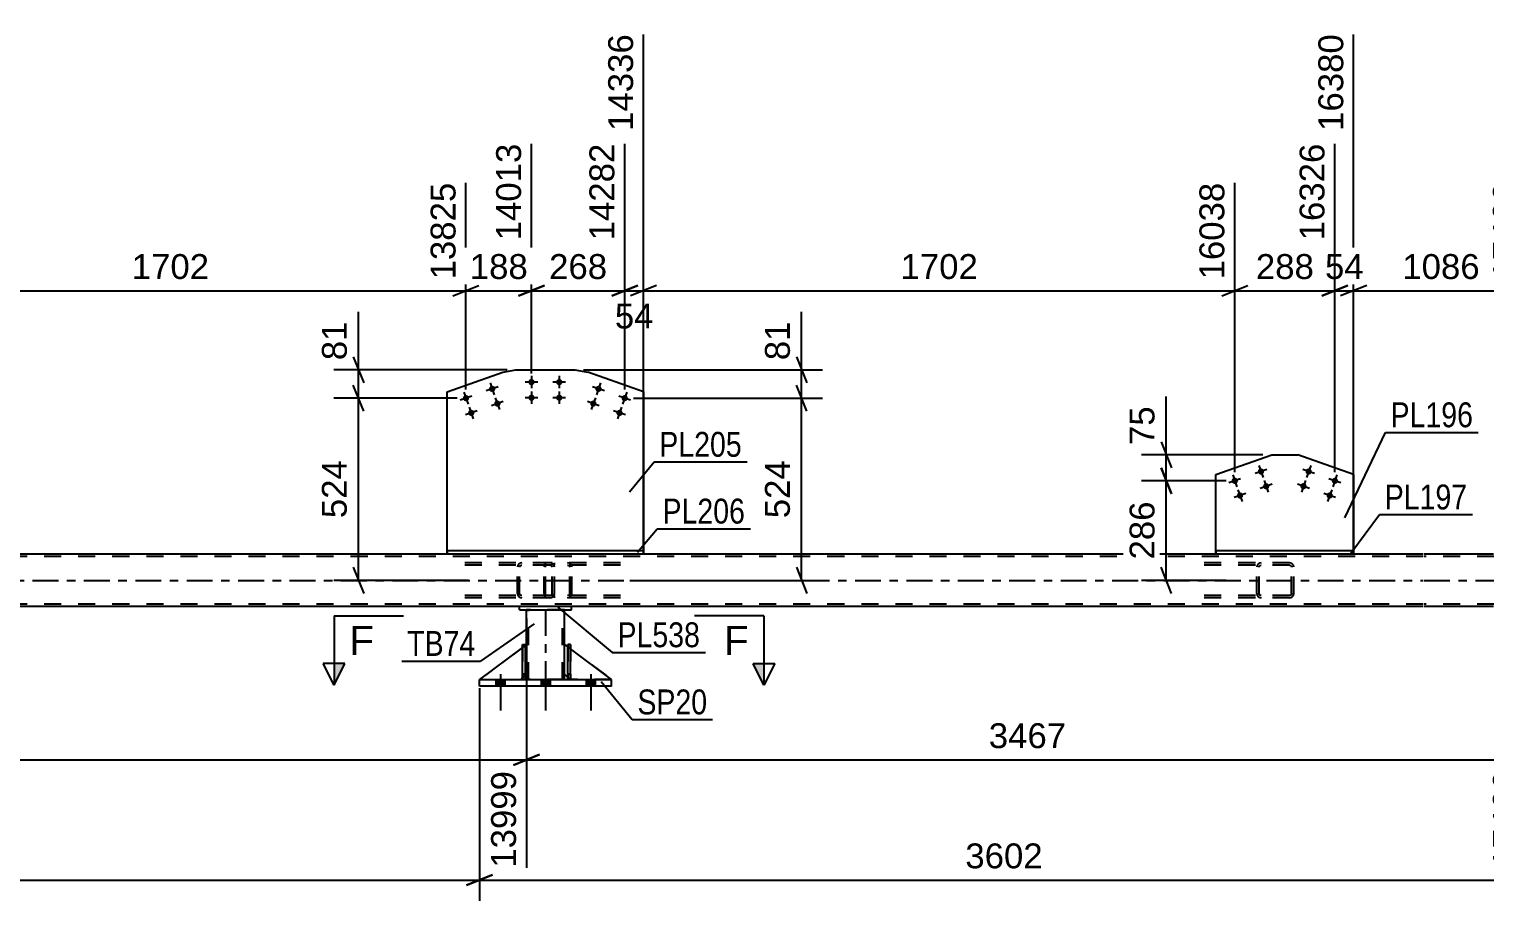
# Model space of a CAD drawing. Header units: millimetres. Extents: x 0 to 1189, y 0 to 841.
# Drawn here: x 622.9 to 790.5, y 338.1 to 438.5 of the extents above; entities that cross this region are included whole.
import ezdxf

# ---------------------------------------------------------------- set-up
doc = ezdxf.new("R2010")
doc.units = ezdxf.units.MM
doc.linetypes.add('DXK_LINE_DOT2', pattern=[3.9198, 1.9599, -1.9599])
doc.linetypes.add('DXK_LINE_DOT3', pattern=[5.9187, 2.979, -0.9799, 0.9799, -0.9799])
doc.styles.add('Arial', font='ARIAL.TTF', dxfattribs={"height": 0.2})
doc.styles.add('Arial Narrow', font='ARIALN.TTF', dxfattribs={"height": 0.2})

# ---------------------------------------------------------------- blocks, each defined once
blk = doc.blocks.new('Bolt-203773696-7670 - 7588')
at = {"linetype": 'Continuous'}
for points in [[(680.42, 397.87), (680.43, 397.94), (680.45, 398.01), (680.49, 398.08), (680.54, 398.13), (680.6, 398.18), (680.67, 398.21), (680.74, 398.23), (680.82, 398.23), (680.89, 398.21), (680.96, 398.18), (681.02, 398.13), (681.07, 398.08), (681.11, 398.01), (681.13, 397.94), (681.14, 397.87), (681.13, 397.79), (681.11, 397.72), (681.07, 397.66), (681.02, 397.6), (680.96, 397.56), (680.89, 397.52), (680.82, 397.51), (680.74, 397.51), (680.67, 397.52), (680.6, 397.56), (680.54, 397.6), (680.49, 397.66), (680.45, 397.72), (680.43, 397.79)], [(683.62, 397.87), (683.63, 397.94), (683.65, 398.01), (683.69, 398.08), (683.74, 398.13), (683.8, 398.18), (683.87, 398.21), (683.94, 398.23), (684.02, 398.23), (684.09, 398.21), (684.16, 398.18), (684.22, 398.13), (684.27, 398.08), (684.31, 398.01), (684.33, 397.94), (684.34, 397.87), (684.33, 397.79), (684.31, 397.72), (684.27, 397.66), (684.22, 397.6), (684.16, 397.56), (684.09, 397.52), (684.02, 397.51), (683.94, 397.51), (683.87, 397.52), (683.8, 397.56), (683.74, 397.6), (683.69, 397.66), (683.65, 397.72), (683.63, 397.79)], [(680.42, 396.07), (680.43, 396.14), (680.45, 396.21), (680.49, 396.28), (680.54, 396.33), (680.6, 396.38), (680.67, 396.41), (680.74, 396.43), (680.82, 396.43), (680.89, 396.41), (680.96, 396.38), (681.02, 396.33), (681.07, 396.28), (681.11, 396.21), (681.13, 396.14), (681.14, 396.07), (681.13, 395.99), (681.11, 395.92), (681.07, 395.86), (681.02, 395.8), (680.96, 395.76), (680.89, 395.72), (680.82, 395.71), (680.74, 395.71), (680.67, 395.72), (680.6, 395.76), (680.54, 395.8), (680.49, 395.86), (680.45, 395.92), (680.43, 395.99)], [(683.62, 396.07), (683.63, 396.14), (683.65, 396.21), (683.69, 396.28), (683.74, 396.33), (683.8, 396.38), (683.87, 396.41), (683.94, 396.43), (684.02, 396.43), (684.09, 396.41), (684.16, 396.38), (684.22, 396.33), (684.27, 396.28), (684.31, 396.21), (684.33, 396.14), (684.34, 396.07), (684.33, 395.99), (684.31, 395.92), (684.27, 395.86), (684.22, 395.8), (684.16, 395.76), (684.09, 395.72), (684.02, 395.71), (683.94, 395.71), (683.87, 395.72), (683.8, 395.76), (683.74, 395.8), (683.69, 395.86), (683.65, 395.92), (683.63, 395.99)]]:
    blk.add_hatch(color=1, dxfattribs=at).paths.add_polyline_path(points)
at = {"color": 1, "linetype": 'Continuous'}
for p, q in [((681.5, 397.87), (680.06, 397.87)), ((680.78, 398.59), (680.78, 397.15)), ((684.7, 397.87), (683.26, 397.87)), ((683.98, 398.59), (683.98, 397.15)), ((681.5, 396.07), (680.06, 396.07)), ((680.78, 396.79), (680.78, 395.35)), ((684.7, 396.07), (683.26, 396.07)), ((683.98, 396.79), (683.98, 395.35))]:
    blk.add_line(p, q, dxfattribs=at)
blk = doc.blocks.new('Bolt-203773696-7646 - 7588')
at = {"linetype": 'Continuous'}
for points in [[(764.43, 387.45), (764.41, 387.53), (764.41, 387.6), (764.42, 387.68), (764.45, 387.74), (764.5, 387.81), (764.55, 387.86), (764.61, 387.9), (764.69, 387.92), (764.76, 387.93), (764.84, 387.93), (764.91, 387.9), (764.97, 387.87), (765.03, 387.82), (765.08, 387.76), (765.11, 387.69), (765.13, 387.62), (765.13, 387.54), (765.11, 387.47), (765.08, 387.4), (765.04, 387.34), (764.99, 387.29), (764.92, 387.25), (764.85, 387.22), (764.78, 387.21), (764.7, 387.22), (764.63, 387.24), (764.56, 387.28), (764.51, 387.33), (764.46, 387.39)], [(761.41, 386.38), (761.4, 386.46), (761.39, 386.53), (761.41, 386.61), (761.44, 386.68), (761.48, 386.74), (761.53, 386.79), (761.6, 386.83), (761.67, 386.85), (761.74, 386.86), (761.82, 386.86), (761.89, 386.83), (761.96, 386.8), (762.01, 386.75), (762.06, 386.69), (762.09, 386.62), (762.11, 386.55), (762.11, 386.47), (762.1, 386.4), (762.07, 386.33), (762.03, 386.27), (761.97, 386.22), (761.91, 386.18), (761.83, 386.15), (761.76, 386.14), (761.69, 386.15), (761.61, 386.17), (761.55, 386.21), (761.49, 386.26), (761.44, 386.32)], [(765.03, 385.76), (765.01, 385.83), (765.01, 385.91), (765.03, 385.98), (765.05, 386.05), (765.1, 386.11), (765.15, 386.16), (765.22, 386.2), (765.29, 386.23), (765.36, 386.24), (765.44, 386.23), (765.51, 386.21), (765.57, 386.17), (765.63, 386.12), (765.68, 386.06), (765.71, 385.99), (765.73, 385.92), (765.73, 385.85), (765.71, 385.77), (765.69, 385.7), (765.64, 385.64), (765.59, 385.59), (765.52, 385.55), (765.45, 385.53), (765.38, 385.52), (765.3, 385.52), (765.23, 385.54), (765.16, 385.58), (765.11, 385.63), (765.06, 385.69)], [(762.01, 384.69), (762, 384.76), (762, 384.84), (762.01, 384.91), (762.04, 384.98), (762.08, 385.04), (762.14, 385.09), (762.2, 385.13), (762.27, 385.16), (762.35, 385.17), (762.42, 385.16), (762.49, 385.14), (762.56, 385.1), (762.62, 385.05), (762.66, 384.99), (762.69, 384.92), (762.71, 384.85), (762.71, 384.78), (762.7, 384.7), (762.67, 384.63), (762.63, 384.57), (762.57, 384.52), (762.51, 384.48), (762.44, 384.46), (762.36, 384.45), (762.29, 384.45), (762.21, 384.47), (762.15, 384.51), (762.09, 384.56), (762.05, 384.62)]]:
    blk.add_hatch(color=1, dxfattribs=at).paths.add_polyline_path(points)
at = {"color": 1, "linetype": 'Continuous'}
for p, q in [((761.51, 387.18), (761.99, 385.82)), ((765.45, 387.81), (764.09, 387.33)), ((764.53, 388.25), (765.01, 386.89)), ((762.43, 386.74), (761.07, 386.26)), ((762.11, 385.48), (762.59, 384.13)), ((766.05, 386.12), (764.69, 385.63)), ((765.13, 386.55), (765.61, 385.2)), ((763.03, 385.05), (761.68, 384.57))]:
    blk.add_line(p, q, dxfattribs=at)
blk = doc.blocks.new('Bolt-203773696-7743 - 7588')
at = {"linetype": 'Continuous'}
for points in [[(676.68, 362.84), (677.72, 362.84), (677.72, 363.64), (676.68, 363.64)], [(676.68, 362.84), (677.72, 362.84), (677.72, 363.64), (676.68, 363.64)], [(676.68, 362.84), (677.72, 362.84), (677.72, 363.64), (676.68, 363.64)], [(681.88, 362.84), (682.92, 362.84), (682.92, 363.64), (681.88, 363.64)], [(681.88, 362.84), (682.92, 362.84), (682.92, 363.64), (681.88, 363.64)], [(687.08, 362.84), (688.12, 362.84), (688.12, 363.64), (687.08, 363.64)], [(687.08, 362.84), (688.12, 362.84), (688.12, 363.64), (687.08, 363.64)], [(687.08, 362.84), (688.12, 362.84), (688.12, 363.64), (687.08, 363.64)]]:
    blk.add_hatch(color=1, dxfattribs=at).paths.add_polyline_path(points)
at = {"color": 1, "linetype": 'Continuous'}
for p, q in [((677.2, 364.24), (677.2, 360.04)), ((677.2, 364.24), (677.2, 360.04)), ((677.2, 364.24), (677.2, 360.04)), ((682.4, 364.24), (682.4, 360.04)), ((682.4, 364.24), (682.4, 360.04)), ((687.6, 364.24), (687.6, 360.04)), ((687.6, 364.24), (687.6, 360.04)), ((687.6, 364.24), (687.6, 360.04)), ((676.68, 363.64), (676.68, 362.84)), ((676.68, 363.64), (676.68, 362.84)), ((676.68, 363.64), (676.68, 362.84)), ((677.72, 363.64), (677.72, 362.84)), ((677.72, 363.64), (677.72, 362.84)), ((677.72, 363.64), (677.72, 362.84)), ((681.88, 363.64), (681.88, 362.84)), ((681.88, 363.64), (681.88, 362.84)), ((682.92, 363.64), (682.92, 362.84)), ((682.92, 363.64), (682.92, 362.84)), ((687.08, 363.64), (687.08, 362.84)), ((687.08, 363.64), (687.08, 362.84)), ((687.08, 363.64), (687.08, 362.84)), ((688.12, 363.64), (688.12, 362.84)), ((688.12, 363.64), (688.12, 362.84)), ((688.12, 363.64), (688.12, 362.84))]:
    blk.add_line(p, q, dxfattribs=at)
blk = doc.blocks.new('Bolt-203773696-7669 - 7588')
at = {"linetype": 'Continuous'}
for points in [[(688.84, 396.97, -1), (688.16, 397.21, -1)], [(688.24, 395.27, -1), (687.56, 395.51, -1)], [(691.86, 395.9, -1), (691.18, 396.14, -1)], [(691.26, 394.2, -1), (690.58, 394.44, -1)]]:
    blk.add_hatch(color=1, dxfattribs=at).paths.add_polyline_path(points)
at = {"color": 1, "linetype": 'Continuous'}
for p, q in [((689.18, 396.85), (687.82, 397.33)), ((688.74, 397.77), (688.26, 396.41)), ((688.58, 395.15), (687.22, 395.63)), ((688.14, 396.07), (687.66, 394.71)), ((692.2, 395.78), (690.84, 396.26)), ((691.76, 396.7), (691.28, 395.34)), ((691.6, 394.08), (690.24, 394.56)), ((691.16, 395), (690.68, 393.64))]:
    blk.add_line(p, q, dxfattribs=at)
blk = doc.blocks.new('Part-203773696-7617 - 7588')
at = {"color": 2, "linetype": 'Continuous'}
for p, q in [((693.68, 378.44), (671.08, 378.44)), ((671.08, 378.04), (671.08, 378.44)), ((693.68, 378.04), (671.08, 378.04)), ((693.68, 378.44), (693.68, 378.04)), ((693.68, 378.44), (693.68, 378.44)), ((693.68, 378.04), (693.68, 378.04))]:
    blk.add_line(p, q, dxfattribs=at)
at = {"color": 7, "linetype": 'DXK_LINE_DOT2'}
for p, q in [((671.08, 378.44), (671.08, 378.04)), ((693.68, 378.04), (693.68, 378.44))]:
    blk.add_line(p, q, dxfattribs=at)
blk = doc.blocks.new('Part-203773696-7622 - 7588')
at = {"color": 2, "linetype": 'Continuous'}
for p, q in [((671.08, 396.74), (677.49, 399.01)), ((677.49, 399.01), (678.98, 399.27)), ((677.49, 399.01), (677.49, 399.01)), ((678.98, 399.27), (678.98, 399.27)), ((678.98, 399.27), (685.78, 399.27)), ((685.78, 399.27), (685.78, 399.27)), ((685.78, 399.27), (687.27, 399.01)), ((687.27, 399.01), (687.27, 399.01)), ((693.68, 396.74), (687.27, 399.01)), ((671.08, 396.74), (671.08, 396.74)), ((671.08, 378.44), (671.08, 396.74)), ((693.68, 396.74), (693.68, 396.74)), ((693.68, 396.74), (693.68, 378.44))]:
    blk.add_line(p, q, dxfattribs=at)
at = {"color": 7, "linetype": 'DXK_LINE_DOT2'}
for p, q in [((671.08, 378.44), (671.08, 396.74)), ((693.68, 378.44), (693.68, 396.74)), ((693.68, 378.44), (671.08, 378.44))]:
    blk.add_line(p, q, dxfattribs=at)
blk = doc.blocks.new('Part-203773696-7736 - 7588')
at = {"color": 7, "linetype": 'DXK_LINE_DOT2'}
for p, q in [((768.04, 377.04), (757.81, 377.04)), ((768.04, 376.8), (757.81, 376.8)), ((764.33, 376.75), (764.29, 376.56)), ((764.29, 373.52), (764.29, 376.56)), ((764.55, 376.56), (764.57, 376.65)), ((764.55, 373.52), (764.55, 376.56)), ((764.57, 376.65), (764.62, 376.73)), ((764.8, 377.04), (764.61, 377.01)), ((764.62, 376.73), (764.71, 376.78)), ((764.71, 376.78), (764.8, 376.8)), ((768.23, 377.01), (768.04, 377.04)), ((768.04, 376.8), (768.14, 376.78)), ((768.14, 376.78), (768.22, 376.73)), ((768.22, 376.73), (768.27, 376.65)), ((768.27, 376.65), (768.29, 376.56)), ((768.29, 373.52), (768.29, 376.56)), ((768.55, 376.56), (768.51, 376.75)), ((768.55, 373.52), (768.55, 376.56)), ((768.04, 373.28), (757.81, 373.28)), ((768.04, 373.04), (757.81, 373.04)), ((764.29, 373.52), (764.33, 373.34)), ((764.57, 373.43), (764.55, 373.52)), ((764.62, 373.35), (764.57, 373.43)), ((764.61, 373.08), (764.8, 373.04)), ((764.71, 373.3), (764.62, 373.35)), ((764.8, 373.28), (764.71, 373.3)), ((768.14, 373.3), (768.04, 373.28)), ((768.04, 373.04), (768.23, 373.08)), ((768.22, 373.35), (768.14, 373.3)), ((768.27, 373.43), (768.22, 373.35)), ((768.29, 373.52), (768.27, 373.43)), ((768.51, 373.34), (768.55, 373.52))]:
    blk.add_line(p, q, dxfattribs=at)
for centre, start, end in [((764.78, 376.54), 110.7584, 155.6802), ((768.06, 376.54), 24.3198, 69.2416), ((764.78, 373.54), 204.3198, 249.2416), ((768.06, 373.54), 290.7584, 335.6802)]:
    blk.add_arc(centre, 0.496, start, end, dxfattribs=at)
blk = doc.blocks.new('Part-203773696-7717 - 7588')
at = {"color": 7, "linetype": 'DXK_LINE_DOT2'}
for p, q in [((783.44, 377.8), (120.25, 377.8)), ((693.68, 378.04), (671.08, 378.04)), ((775.44, 378.04), (759.59, 378.04)), ((795.54, 377.8), (783.54, 377.8)), ((783.44, 372.28), (120.25, 372.28)), ((795.54, 372.28), (783.54, 372.28)), ((685.4, 372.04), (679.4, 372.04))]:
    blk.add_line(p, q, dxfattribs=at)
at = {"color": 2, "linetype": 'Continuous'}
for p, q in [((671.08, 378.04), (605.17, 378.04)), ((759.59, 378.04), (693.68, 378.04)), ((783.44, 378.04), (775.44, 378.04)), ((791.54, 378.04), (783.54, 378.04)), ((679.4, 372.04), (515.13, 372.04)), ((783.44, 372.04), (685.4, 372.04)), ((791.54, 372.04), (783.54, 372.04))]:
    blk.add_line(p, q, dxfattribs=at)
at = {"color": 7, "linetype": 'DXK_LINE_DOT3'}
for p, q in [((120.25, 375.04), (783.44, 375.04)), ((783.54, 375.04), (795.54, 375.04))]:
    blk.add_line(p, q, dxfattribs=at)
blk = doc.blocks.new('Bolt-203773696-7645 - 7588')
at = {"linetype": 'Continuous'}
for points in [[(770.6, 387.45, -1), (769.92, 387.69, -1)], [(770, 385.76, -1), (769.32, 386, -1)], [(773.62, 386.38, -1), (772.94, 386.62, -1)], [(773.02, 384.69, -1), (772.34, 384.93, -1)]]:
    blk.add_hatch(color=1, dxfattribs=at).paths.add_polyline_path(points)
at = {"color": 1, "linetype": 'Continuous'}
for p, q in [((770.94, 387.33), (769.58, 387.81)), ((770.5, 388.25), (770.02, 386.89)), ((773.52, 387.18), (773.04, 385.82)), ((770.34, 385.63), (768.98, 386.12)), ((769.9, 386.55), (769.42, 385.2)), ((772.92, 385.48), (772.44, 384.13)), ((773.96, 386.26), (772.6, 386.74)), ((773.35, 384.57), (772, 385.05))]:
    blk.add_line(p, q, dxfattribs=at)
blk = doc.blocks.new('Part-203773696-7651 - 7588')
at = {"color": 2, "linetype": 'Continuous'}
for p, q in [((775.44, 378.44), (759.59, 378.44)), ((759.59, 378.04), (759.59, 378.44)), ((775.44, 378.04), (759.59, 378.04)), ((775.44, 378.44), (775.44, 378.04)), ((775.44, 378.44), (775.44, 378.44)), ((775.44, 378.04), (775.44, 378.04))]:
    blk.add_line(p, q, dxfattribs=at)
at = {"color": 7, "linetype": 'DXK_LINE_DOT2'}
for p, q in [((759.59, 378.44), (759.59, 378.04)), ((775.44, 378.04), (775.44, 378.44))]:
    blk.add_line(p, q, dxfattribs=at)
blk = doc.blocks.new('Part-203773696-7656 - 7588')
at = {"color": 2, "linetype": 'Continuous'}
for p, q in [((759.59, 387.22), (766, 389.49)), ((766, 389.49), (766, 389.49)), ((766, 389.49), (769.03, 389.49)), ((769.03, 389.49), (769.03, 389.49)), ((775.44, 387.22), (769.03, 389.49)), ((759.59, 387.22), (759.59, 387.22)), ((759.59, 378.44), (759.59, 387.22)), ((775.44, 387.22), (775.44, 387.22)), ((775.44, 387.22), (775.44, 378.44))]:
    blk.add_line(p, q, dxfattribs=at)
at = {"color": 7, "linetype": 'DXK_LINE_DOT2'}
for p, q in [((759.59, 378.44), (759.59, 387.22)), ((775.44, 378.44), (775.44, 387.22)), ((775.44, 378.44), (759.59, 378.44))]:
    blk.add_line(p, q, dxfattribs=at)
blk = doc.blocks.new('Bolt-203773696-7671 - 7588')
at = {"linetype": 'Continuous'}
for points in [[(675.92, 396.97), (675.9, 397.04), (675.9, 397.12), (675.91, 397.19), (675.94, 397.26), (675.99, 397.32), (676.04, 397.38), (676.1, 397.41), (676.18, 397.44), (676.25, 397.45), (676.32, 397.44), (676.4, 397.42), (676.46, 397.38), (676.52, 397.34), (676.57, 397.28), (676.6, 397.21), (676.62, 397.13), (676.62, 397.06), (676.6, 396.99), (676.57, 396.92), (676.53, 396.85), (676.48, 396.8), (676.41, 396.76), (676.34, 396.74), (676.27, 396.73), (676.19, 396.74), (676.12, 396.76), (676.05, 396.79), (676, 396.84), (675.95, 396.9)], [(672.9, 395.9), (672.89, 395.97), (672.88, 396.05), (672.9, 396.12), (672.93, 396.19), (672.97, 396.25), (673.02, 396.31), (673.09, 396.34), (673.16, 396.37), (673.23, 396.38), (673.31, 396.37), (673.38, 396.35), (673.45, 396.32), (673.5, 396.27), (673.55, 396.21), (673.58, 396.14), (673.6, 396.06), (673.6, 395.99), (673.59, 395.92), (673.56, 395.85), (673.51, 395.78), (673.46, 395.73), (673.4, 395.69), (673.32, 395.67), (673.25, 395.66), (673.18, 395.67), (673.1, 395.69), (673.04, 395.72), (672.98, 395.77), (672.93, 395.83)], [(676.52, 395.27), (676.5, 395.35), (676.5, 395.42), (676.51, 395.5), (676.54, 395.57), (676.59, 395.63), (676.64, 395.68), (676.71, 395.72), (676.78, 395.74), (676.85, 395.75), (676.93, 395.75), (677, 395.72), (677.06, 395.69), (677.12, 395.64), (677.17, 395.58), (677.2, 395.51), (677.22, 395.44), (677.22, 395.36), (677.2, 395.29), (677.18, 395.22), (677.13, 395.16), (677.08, 395.11), (677.01, 395.07), (676.94, 395.04), (676.87, 395.03), (676.79, 395.04), (676.72, 395.06), (676.65, 395.1), (676.6, 395.15), (676.55, 395.21)], [(673.5, 394.2), (673.49, 394.28), (673.49, 394.35), (673.5, 394.43), (673.53, 394.5), (673.57, 394.56), (673.63, 394.61), (673.69, 394.65), (673.76, 394.67), (673.84, 394.68), (673.91, 394.68), (673.98, 394.65), (674.05, 394.62), (674.11, 394.57), (674.15, 394.51), (674.18, 394.44), (674.2, 394.37), (674.2, 394.29), (674.19, 394.22), (674.16, 394.15), (674.12, 394.09), (674.06, 394.04), (674, 394), (673.93, 393.97), (673.85, 393.96), (673.78, 393.97), (673.7, 393.99), (673.64, 394.03), (673.58, 394.08), (673.54, 394.14)]]:
    blk.add_hatch(color=1, dxfattribs=at).paths.add_polyline_path(points)
at = {"color": 1, "linetype": 'Continuous'}
for p, q in [((676.94, 397.33), (675.58, 396.85)), ((676.02, 397.77), (676.5, 396.41)), ((673.92, 396.26), (672.56, 395.78)), ((673, 396.7), (673.48, 395.34)), ((677.54, 395.63), (676.18, 395.15)), ((676.62, 396.07), (677.1, 394.71)), ((674.52, 394.56), (673.17, 394.08)), ((673.6, 395), (674.08, 393.64))]:
    blk.add_line(p, q, dxfattribs=at)
blk = doc.blocks.new('Part-203773696-7729 - 7588')
at = {"color": 7, "linetype": 'DXK_LINE_DOT2'}
for p, q in [((685.28, 367.64), (684.96, 367.64)), ((684.96, 364.24), (684.96, 367.64)), ((684.96, 367.64), (684.96, 363.64)), ((685.28, 367.64), (685.28, 364.24)), ((685.28, 363.64), (685.28, 367.64)), ((685.28, 364.24), (684.96, 364.24)), ((684.96, 363.64), (684.96, 364.24)), ((685.28, 364.24), (685.28, 363.64)), ((685.28, 363.64), (684.96, 363.64)), ((685.28, 363.64), (685.28, 363.64))]:
    blk.add_line(p, q, dxfattribs=at)
blk = doc.blocks.new('Part-203773696-7805 - 7588')
at = {"color": 2, "linetype": 'Continuous'}
for p, q in [((685.4, 372.04), (679.4, 372.04)), ((679.4, 371.64), (679.4, 372.04)), ((679.4, 371.64), (685.4, 371.64)), ((685.4, 371.64), (685.4, 372.04))]:
    blk.add_line(p, q, dxfattribs=at)
blk = doc.blocks.new('Part-203773696-7810 - 7588')
at = {"color": 2, "linetype": 'Continuous'}
for p, q in [((680.2, 367.64), (680.2, 371.64)), ((684.6, 367.64), (684.6, 371.64)), ((680.2, 363.64), (680.2, 364.24)), ((684.6, 363.64), (684.6, 364.24))]:
    blk.add_line(p, q, dxfattribs=at)
at = {"color": 7, "linetype": 'DXK_LINE_DOT2'}
for p, q in [((684.6, 371.64), (680.2, 371.64)), ((680.44, 363.64), (680.44, 371.64)), ((684.36, 363.64), (684.36, 371.64)), ((680.2, 364.24), (680.2, 367.64)), ((684.6, 364.24), (684.6, 367.64)), ((684.6, 363.64), (680.2, 363.64))]:
    blk.add_line(p, q, dxfattribs=at)
at = {"color": 7, "linetype": 'DXK_LINE_DOT3'}
blk.add_line((682.4, 371.64), (682.4, 363.64), dxfattribs=at)
blk = doc.blocks.new('Part-203773696-7833 - 7588')
at = {"color": 2, "linetype": 'Continuous'}
for p, q in [((684.96, 363.64), (684.96, 367.64)), ((684.96, 367.64), (685.28, 367.64)), ((685.28, 363.64), (685.28, 367.64)), ((684.96, 363.64), (684.96, 363.64)), ((685.28, 363.64), (684.96, 363.64))]:
    blk.add_line(p, q, dxfattribs=at)
at = {"color": 7, "linetype": 'DXK_LINE_DOT2'}
for p, q in [((684.96, 367.64), (684.96, 364.24)), ((685.28, 364.24), (685.28, 367.64)), ((684.96, 364.24), (684.96, 363.64)), ((684.96, 364.24), (685.28, 364.24)), ((685.28, 363.64), (685.28, 364.24)), ((684.96, 363.64), (684.96, 363.64)), ((684.96, 363.64), (684.96, 363.64)), ((685.28, 363.64), (685.28, 363.64))]:
    blk.add_line(p, q, dxfattribs=at)
blk = doc.blocks.new('Part-203773696-7834 - 7588')
at = {"color": 2, "linetype": 'Continuous'}
for p, q in [((679.76, 367.31), (674.8, 363.64)), ((680.2, 367.64), (680.08, 367.55)), ((680.2, 364.24), (680.2, 367.64)), ((679.76, 363.8), (679.6, 363.64)), ((680.2, 364.24), (680.08, 364.12)), ((680.2, 364.24), (680.2, 364.24))]:
    blk.add_line(p, q, dxfattribs=at)
at = {"color": 7, "linetype": 'DXK_LINE_DOT2'}
for p, q in [((680.08, 367.55), (679.76, 367.31)), ((680.2, 364.24), (680.2, 367.64)), ((680.2, 364.24), (679.6, 363.64)), ((680.08, 364.12), (679.76, 363.8)), ((674.8, 363.64), (674.8, 363.64)), ((674.8, 363.64), (679.6, 363.64))]:
    blk.add_line(p, q, dxfattribs=at)
blk = doc.blocks.new('Part-203773696-7835 - 7588')
at = {"color": 7, "linetype": 'DXK_LINE_DOT2'}
for p, q in [((680.2, 367.64), (674.8, 363.64)), ((680.2, 364.24), (680.2, 367.64)), ((680.2, 367.64), (680.2, 364.24)), ((679.6, 363.64), (680.2, 364.24)), ((680.2, 364.24), (679.6, 363.64)), ((680.2, 364.24), (680.2, 364.24)), ((674.8, 363.64), (679.6, 363.64))]:
    blk.add_line(p, q, dxfattribs=at)
blk = doc.blocks.new('Part-203773696-7836 - 7588')
at = {"color": 2, "linetype": 'Continuous'}
for p, q in [((684.6, 364.24), (684.6, 367.64)), ((684.6, 367.64), (684.96, 367.38)), ((690, 363.64), (685.28, 367.14)), ((684.96, 363.89), (684.6, 364.24))]:
    blk.add_line(p, q, dxfattribs=at)
at = {"color": 7, "linetype": 'DXK_LINE_DOT2'}
for p, q in [((685.28, 367.14), (684.96, 367.38)), ((684.96, 363.89), (685.2, 363.64)), ((685.2, 363.64), (690, 363.64))]:
    blk.add_line(p, q, dxfattribs=at)
blk = doc.blocks.new('Part-203773696-7837 - 7588')
at = {"color": 7, "linetype": 'DXK_LINE_DOT2'}
for p, q in [((684.6, 364.24), (684.6, 367.64)), ((684.6, 367.64), (690, 363.64)), ((685.2, 363.64), (684.6, 364.24)), ((690, 363.64), (685.2, 363.64))]:
    blk.add_line(p, q, dxfattribs=at)
blk = doc.blocks.new('Part-203773696-7842 - 7588')
at = {"color": 2, "linetype": 'Continuous'}
for p, q in [((674.8, 362.84), (674.8, 363.64)), ((674.8, 363.64), (690, 363.64)), ((690, 362.84), (674.8, 362.84)), ((690, 362.84), (690, 363.64))]:
    blk.add_line(p, q, dxfattribs=at)
blk = doc.blocks.new('Part-203773696-7873 - 7588')
at = {"color": 7, "linetype": 'DXK_LINE_DOT2'}
for p, q in [((682.27, 376.75), (682.25, 376.56)), ((682.25, 373.52), (682.25, 376.56)), ((682.33, 376.9), (682.27, 376.75)), ((682.42, 377.01), (682.33, 376.9)), ((682.39, 376.56), (682.4, 376.65)), ((682.39, 373.52), (682.39, 376.56)), ((682.4, 376.65), (682.42, 376.73)), ((682.52, 377.04), (682.42, 377.01)), ((682.42, 376.73), (682.47, 376.78)), ((682.47, 376.78), (682.52, 376.8)), ((691.02, 377.04), (682.52, 377.04)), ((691.02, 376.8), (682.52, 376.8)), ((683.42, 376.8), (683.42, 377.04)), ((685.12, 377.01), (684.93, 377.04)), ((684.93, 376.8), (685.03, 376.78)), ((685.03, 376.78), (685.11, 376.73)), ((685.11, 376.73), (685.16, 376.65)), ((685.16, 376.65), (685.18, 376.56)), ((685.18, 373.52), (685.18, 376.56)), ((685.43, 376.56), (685.39, 376.75)), ((685.43, 373.52), (685.43, 376.56)), ((682.25, 373.52), (682.27, 373.34)), ((682.27, 373.34), (682.33, 373.18)), ((682.33, 373.18), (682.42, 373.08)), ((682.4, 373.43), (682.39, 373.52)), ((682.42, 373.35), (682.4, 373.43)), ((682.47, 373.3), (682.42, 373.35)), ((682.42, 373.08), (682.52, 373.04)), ((682.52, 373.28), (682.47, 373.3)), ((691.02, 373.28), (682.52, 373.28)), ((691.02, 373.04), (682.52, 373.04)), ((683.42, 373.04), (683.42, 373.28)), ((685.03, 373.3), (684.93, 373.28)), ((684.93, 373.04), (685.12, 373.08)), ((685.11, 373.35), (685.03, 373.3)), ((685.16, 373.43), (685.11, 373.35)), ((685.18, 373.52), (685.16, 373.43)), ((685.39, 373.34), (685.43, 373.52))]:
    blk.add_line(p, q, dxfattribs=at)
for centre, start, end in [((684.94, 376.55), 23.8952, 68.8488), ((684.94, 373.54), 291.1512, 336.1048)]:
    blk.add_arc(centre, 0.492, start, end, dxfattribs=at)
blk = doc.blocks.new('Part-203773696-7880 - 7588')
at = {"color": 7, "linetype": 'DXK_LINE_DOT2'}
for p, q in [((679.76, 367.64), (680.08, 367.64)), ((679.76, 364.24), (679.76, 367.64)), ((679.76, 367.64), (679.76, 363.64)), ((680.08, 367.64), (680.08, 364.24)), ((680.08, 363.64), (680.08, 367.55)), ((680.08, 364.24), (679.76, 364.24)), ((679.76, 363.64), (679.76, 364.24)), ((680.08, 364.24), (680.08, 363.64)), ((680.08, 363.64), (679.76, 363.64)), ((680.08, 363.64), (680.08, 363.64))]:
    blk.add_line(p, q, dxfattribs=at)
blk = doc.blocks.new('Part-203773696-7893 - 7588')
at = {"color": 7, "linetype": 'DXK_LINE_DOT2'}
for p, q in [((682.9, 377.04), (672.68, 377.04)), ((682.9, 376.8), (672.68, 376.8)), ((679.2, 376.75), (679.16, 376.56)), ((679.16, 373.52), (679.16, 376.56)), ((679.41, 376.56), (679.43, 376.65)), ((679.41, 373.52), (679.41, 376.56)), ((679.43, 376.65), (679.49, 376.73)), ((679.67, 377.04), (679.47, 377.01)), ((679.49, 376.73), (679.57, 376.78)), ((679.57, 376.78), (679.67, 376.8)), ((683.1, 377.01), (682.9, 377.04)), ((682.9, 376.8), (683, 376.78)), ((683, 376.78), (683.08, 376.73)), ((683.08, 376.73), (683.14, 376.65)), ((683.14, 376.65), (683.16, 376.56)), ((683.16, 373.52), (683.16, 376.56)), ((683.42, 376.56), (683.38, 376.75)), ((683.42, 373.52), (683.42, 376.56)), ((682.9, 373.28), (672.68, 373.28)), ((682.9, 373.04), (672.68, 373.04)), ((679.16, 373.52), (679.2, 373.34)), ((679.43, 373.43), (679.41, 373.52)), ((679.49, 373.35), (679.43, 373.43)), ((679.47, 373.08), (679.67, 373.04)), ((679.57, 373.3), (679.49, 373.35)), ((679.67, 373.28), (679.57, 373.3)), ((683, 373.3), (682.9, 373.28)), ((682.9, 373.04), (683.1, 373.08)), ((683.08, 373.35), (683, 373.3)), ((683.14, 373.43), (683.08, 373.35)), ((683.16, 373.52), (683.14, 373.43)), ((683.38, 373.34), (683.42, 373.52))]:
    blk.add_line(p, q, dxfattribs=at)
for centre, start, end in [((679.65, 376.54), 110.7584, 155.6802), ((682.92, 376.54), 24.3198, 69.2416), ((679.65, 373.54), 204.3198, 249.2416), ((682.92, 373.54), 290.7584, 335.6802)]:
    blk.add_arc(centre, 0.496, start, end, dxfattribs=at)
blk = doc.blocks.new('Part-203773696-7899 - 7588')
at = {"color": 2, "linetype": 'Continuous'}
for p, q in [((679.76, 363.64), (679.76, 367.64)), ((679.76, 367.64), (680.08, 367.64)), ((680.08, 363.64), (680.08, 367.64)), ((679.76, 363.64), (679.76, 363.64)), ((680.08, 363.64), (679.76, 363.64))]:
    blk.add_line(p, q, dxfattribs=at)
at = {"color": 7, "linetype": 'DXK_LINE_DOT2'}
for p, q in [((679.76, 367.64), (679.76, 364.24)), ((680.08, 364.24), (680.08, 367.64)), ((679.76, 364.24), (679.76, 363.64)), ((679.76, 364.24), (680.08, 364.24)), ((680.08, 363.64), (680.08, 364.24)), ((679.76, 363.64), (679.76, 363.64)), ((679.76, 363.64), (679.76, 363.64)), ((680.08, 363.64), (680.08, 363.64))]:
    blk.add_line(p, q, dxfattribs=at)
blk = doc.blocks.new('StraightDimension-203773696-20217 - 7588')
at = {"color": 7, "linetype": 'Continuous'}
for p, q in [((674.8, 362.64), (674.8, 338.13)), ((120.25, 340.53), (674.8, 340.53)), ((673.3, 339.93), (676.3, 341.13))]:
    blk.add_line(p, q, dxfattribs=at)
blk = doc.blocks.new('StraightDimension-203773696-15206 - 7588')
at = {"color": 7, "linetype": 'Continuous'}
for p, q in [((693.68, 379.44), (693.68, 437.91)), ((691.52, 397.02), (691.52, 425.31)), ((690.02, 407.79), (693.02, 408.99)), ((695.18, 408.99), (692.18, 407.79)), ((691.52, 408.39), (693.68, 408.39))]:
    blk.add_line(p, q, dxfattribs=at)
at = {"color": 0, "linetype": 'Continuous'}
blk.add_wipeout([(693.08, 438.51), (688.88, 438.51), (688.88, 426.19), (693.08, 426.19)], dxfattribs=at)
at = {"color": 0}
blk.add_wipeout([(695.42, 403.44), (695.42, 407.64), (689.78, 407.64), (689.78, 403.44)], dxfattribs=at)
at = {"color": 3, "linetype": 'Continuous', "style": 'Arial'}
blk.add_text('14336', height=2.865, rotation=90.0002, dxfattribs=at).set_placement((692.48, 426.79))
at = {"color": 3, "style": 'Arial'}
blk.add_text('54', height=2.865, dxfattribs=at).set_placement((690.38, 404.04))
blk = doc.blocks.new('StraightDimension-203773696-15207 - 7588')
at = {"color": 7, "linetype": 'Continuous'}
for p, q in [((680.78, 398.87), (680.78, 425.31)), ((691.52, 397.02), (691.52, 425.31)), ((679.28, 407.79), (682.28, 408.99)), ((693.02, 408.99), (690.02, 407.79)), ((680.78, 408.39), (691.52, 408.39))]:
    blk.add_line(p, q, dxfattribs=at)
at = {"color": 0}
blk.add_wipeout([(690.08, 409.14), (690.08, 413.34), (682.21, 413.34), (682.21, 409.14)], dxfattribs=at)
at = {"color": 3, "style": 'Arial'}
blk.add_text('268', height=2.865, dxfattribs=at).set_placement((682.81, 409.74))
at = {"color": 0, "linetype": 'Continuous'}
blk.add_wipeout([(690.92, 425.91), (686.72, 425.91), (686.72, 413.59), (690.92, 413.59)], dxfattribs=at)
at = {"color": 3, "linetype": 'Continuous', "style": 'Arial'}
blk.add_text('14282', height=2.865, rotation=90.0002, dxfattribs=at).set_placement((690.32, 414.19))
blk = doc.blocks.new('StraightDimension-203773696-15209 - 7588')
at = {"color": 7, "linetype": 'Continuous'}
for p, q in [((605.17, 379.44), (605.17, 437.91)), ((673.24, 397.02), (673.24, 420.81)), ((606.67, 408.99), (603.67, 407.79)), ((671.74, 407.79), (674.74, 408.99)), ((605.17, 408.39), (673.24, 408.39))]:
    blk.add_line(p, q, dxfattribs=at)
at = {"color": 0, "linetype": 'Continuous'}
blk.add_wipeout([(672.64, 421.41), (668.44, 421.41), (668.44, 409.09), (672.64, 409.09)], dxfattribs=at)
at = {"color": 0}
blk.add_wipeout([(644.26, 409.14), (644.26, 413.34), (634.16, 413.34), (634.16, 409.14)], dxfattribs=at)
at = {"color": 3, "linetype": 'Continuous', "style": 'Arial'}
blk.add_text('13825', height=2.865, rotation=90.0002, dxfattribs=at).set_placement((672.04, 409.69))
at = {"color": 3, "style": 'Arial'}
blk.add_text('1702', height=2.865, dxfattribs=at).set_placement((634.76, 409.74))
blk = doc.blocks.new('StraightDimension-203773696-15208 - 7588')
at = {"color": 7, "linetype": 'Continuous'}
for p, q in [((680.78, 398.87), (680.78, 425.31)), ((673.24, 397.02), (673.24, 420.81)), ((671.74, 407.79), (674.74, 408.99)), ((682.28, 408.99), (679.28, 407.79)), ((673.24, 408.39), (680.78, 408.39))]:
    blk.add_line(p, q, dxfattribs=at)
at = {"color": 0}
blk.add_wipeout([(680.95, 409.14), (680.95, 413.34), (673.08, 413.34), (673.08, 409.14)], dxfattribs=at)
at = {"color": 3, "style": 'Arial'}
blk.add_text('188', height=2.865, dxfattribs=at).set_placement((673.68, 409.74))
at = {"color": 0, "linetype": 'Continuous'}
blk.add_wipeout([(680.18, 425.91), (675.98, 425.91), (675.98, 413.59), (680.18, 413.59)], dxfattribs=at)
at = {"color": 3, "linetype": 'Continuous', "style": 'Arial'}
blk.add_text('14013', height=2.865, rotation=90.0002, dxfattribs=at).set_placement((679.58, 414.19))
blk = doc.blocks.new('StraightDimension-203773696-25617 - 7588')
at = {"color": 7, "linetype": 'Continuous'}
for p, q in [((711.28, 400.77), (712.48, 397.77)), ((686.78, 399.27), (714.28, 399.27)), ((711.88, 396.02), (711.88, 399.27)), ((712.48, 394.52), (711.28, 397.52)), ((692.52, 396.02), (714.28, 396.02))]:
    blk.add_line(p, q, dxfattribs=at)
at = {"color": 0}
blk.add_wipeout([(711.13, 405.44), (706.93, 405.44), (706.93, 399.79), (711.13, 399.79)], dxfattribs=at)
at = {"color": 7, "linetype": 'Continuous'}
blk.add_line((711.88, 399.27), (711.88, 405.96), dxfattribs=at)
blk.add_line((711.88, 399.27), (711.88, 405.96), dxfattribs=at)
at = {"color": 3, "style": 'Arial'}
blk.add_text('81', height=2.865, rotation=90.0002, dxfattribs=at).set_placement((710.53, 400.39))
blk = doc.blocks.new('StraightDimension-203773696-15017 - 7588')
at = {"color": 7, "linetype": 'Continuous'}
for p, q in [((795.54, 372.44), (795.54, 341.95)), ((680.2, 370.64), (680.2, 341.95)), ((681.7, 354.97), (678.7, 353.77)), ((680.2, 354.37), (795.54, 354.37)), ((794.04, 353.77), (797.04, 354.97))]:
    blk.add_line(p, q, dxfattribs=at)
at = {"color": 0}
blk.add_wipeout([(742.92, 355.12), (742.92, 359.32), (732.83, 359.32), (732.83, 355.12)], dxfattribs=at)
at = {"color": 0, "linetype": 'Continuous'}
blk.add_wipeout([(794.94, 353.67), (790.74, 353.67), (790.74, 341.35), (794.94, 341.35)], dxfattribs=at)
at = {"color": 3, "style": 'Arial'}
blk.add_text('3467', height=2.865, dxfattribs=at).set_placement((733.43, 355.72))
at = {"color": 3, "linetype": 'Continuous', "style": 'Arial'}
blk.add_text('17466', height=2.865, rotation=90.0002, dxfattribs=at).set_placement((794.34, 341.95))
blk = doc.blocks.new('StraightDimension-203773696-15018 - 7588')
at = {"color": 7, "linetype": 'Continuous'}
for p, q in [((509.93, 370.64), (509.93, 344.18)), ((680.2, 370.64), (680.2, 341.95)), ((511.43, 354.97), (508.43, 353.77)), ((509.93, 354.37), (680.2, 354.37)), ((678.7, 353.77), (681.7, 354.97))]:
    blk.add_line(p, q, dxfattribs=at)
at = {"color": 0}
blk.add_wipeout([(600.12, 355.12), (600.12, 359.32), (590.02, 359.32), (590.02, 355.12)], dxfattribs=at)
at = {"color": 0, "linetype": 'Continuous'}
blk.add_wipeout([(679.6, 353.67), (675.4, 353.67), (675.4, 341.35), (679.6, 341.35)], dxfattribs=at)
at = {"color": 3, "style": 'Arial'}
blk.add_text('4257', height=2.865, dxfattribs=at).set_placement((590.62, 355.72))
at = {"color": 3, "linetype": 'Continuous', "style": 'Arial'}
blk.add_text('13999', height=2.865, rotation=90.0002, dxfattribs=at).set_placement((679, 341.95))
blk = doc.blocks.new('StraightDimension-203773696-15202 - 7588')
at = {"color": 7, "linetype": 'Continuous'}
for p, q in [((775.44, 379.44), (775.44, 437.91)), ((795.54, 379.04), (795.54, 420.81)), ((776.94, 408.99), (773.94, 407.79)), ((794.04, 407.79), (797.04, 408.99)), ((775.44, 408.39), (795.54, 408.39))]:
    blk.add_line(p, q, dxfattribs=at)
at = {"color": 0}
blk.add_wipeout([(790.54, 409.14), (790.54, 413.34), (780.44, 413.34), (780.44, 409.14)], dxfattribs=at)
at = {"color": 3, "style": 'Arial'}
blk.add_text('1086', height=2.865, dxfattribs=at).set_placement((781.04, 409.74))
at = {"color": 0, "linetype": 'Continuous'}
blk.add_wipeout([(794.94, 421.41), (790.74, 421.41), (790.74, 409.09), (794.94, 409.09)], dxfattribs=at)
at = {"color": 3, "linetype": 'Continuous', "style": 'Arial'}
blk.add_text('17466', height=2.865, rotation=90.0002, dxfattribs=at).set_placement((794.34, 409.69))
blk = doc.blocks.new('StraightDimension-203773696-15203 - 7588')
at = {"color": 7, "linetype": 'Continuous'}
for p, q in [((775.44, 379.44), (775.44, 437.91)), ((773.28, 387.5), (773.28, 425.31)), ((771.78, 407.79), (774.78, 408.99)), ((776.94, 408.99), (773.94, 407.79)), ((773.28, 408.39), (775.44, 408.39))]:
    blk.add_line(p, q, dxfattribs=at)
at = {"color": 0, "linetype": 'Continuous'}
blk.add_wipeout([(774.84, 438.51), (770.64, 438.51), (770.64, 426.19), (774.84, 426.19)], dxfattribs=at)
at = {"color": 0}
blk.add_wipeout([(777.18, 409.14), (777.18, 413.34), (771.54, 413.34), (771.54, 409.14)], dxfattribs=at)
at = {"color": 3, "linetype": 'Continuous', "style": 'Arial'}
blk.add_text('16380', height=2.865, rotation=90.0002, dxfattribs=at).set_placement((774.24, 426.79))
at = {"color": 3, "style": 'Arial'}
blk.add_text('54', height=2.865, dxfattribs=at).set_placement((772.14, 409.74))
blk = doc.blocks.new('StraightDimension-203773696-15204 - 7588')
at = {"color": 7, "linetype": 'Continuous'}
for p, q in [((773.28, 387.5), (773.28, 425.31)), ((761.75, 387.5), (761.75, 420.81)), ((760.25, 407.79), (763.25, 408.99)), ((774.78, 408.99), (771.78, 407.79)), ((761.75, 408.39), (773.28, 408.39))]:
    blk.add_line(p, q, dxfattribs=at)
at = {"color": 0}
blk.add_wipeout([(771.45, 409.14), (771.45, 413.34), (763.58, 413.34), (763.58, 409.14)], dxfattribs=at)
at = {"color": 3, "style": 'Arial'}
blk.add_text('288', height=2.865, dxfattribs=at).set_placement((764.18, 409.74))
at = {"color": 0, "linetype": 'Continuous'}
blk.add_wipeout([(772.68, 425.91), (768.48, 425.91), (768.48, 413.59), (772.68, 413.59)], dxfattribs=at)
at = {"color": 3, "linetype": 'Continuous', "style": 'Arial'}
blk.add_text('16326', height=2.865, rotation=90.0002, dxfattribs=at).set_placement((772.08, 414.19))
blk = doc.blocks.new('StraightDimension-203773696-15205 - 7588')
at = {"color": 7, "linetype": 'Continuous'}
for p, q in [((693.68, 379.44), (693.68, 437.91)), ((761.75, 387.5), (761.75, 420.81)), ((695.18, 408.99), (692.18, 407.79)), ((760.25, 407.79), (763.25, 408.99)), ((693.68, 408.39), (761.75, 408.39))]:
    blk.add_line(p, q, dxfattribs=at)
at = {"color": 0, "linetype": 'Continuous'}
blk.add_wipeout([(761.15, 421.41), (756.95, 421.41), (756.95, 409.09), (761.15, 409.09)], dxfattribs=at)
at = {"color": 0}
blk.add_wipeout([(732.76, 409.14), (732.76, 413.34), (722.67, 413.34), (722.67, 409.14)], dxfattribs=at)
at = {"color": 3, "linetype": 'Continuous', "style": 'Arial'}
blk.add_text('16038', height=2.865, rotation=90.0002, dxfattribs=at).set_placement((760.55, 409.69))
at = {"color": 3, "style": 'Arial'}
blk.add_text('1702', height=2.865, dxfattribs=at).set_placement((723.27, 409.74))
blk = doc.blocks.new('StraightDimension-203773696-20216 - 7588')
at = {"color": 7, "linetype": 'Continuous'}
for p, q in [((795.54, 366.44), (795.54, 338.13)), ((674.8, 362.64), (674.8, 338.13)), ((676.3, 341.13), (673.3, 339.93)), ((674.8, 340.53), (795.54, 340.53)), ((794.04, 339.93), (797.04, 341.13))]:
    blk.add_line(p, q, dxfattribs=at)
at = {"color": 0}
blk.add_wipeout([(740.22, 341.28), (740.22, 345.48), (730.13, 345.48), (730.13, 341.28)], dxfattribs=at)
at = {"color": 3, "style": 'Arial'}
blk.add_text('3602', height=2.865, dxfattribs=at).set_placement((730.73, 341.88))
blk = doc.blocks.new('StraightDimension-203773696-25586 - 7588')
at = {"color": 7, "linetype": 'Continuous'}
for p, q in [((660.27, 400.77), (661.47, 397.77)), ((677.98, 399.27), (658.02, 399.27)), ((660.87, 396.02), (660.87, 399.27)), ((661.47, 394.52), (660.27, 397.52)), ((672.24, 396.02), (658.02, 396.02))]:
    blk.add_line(p, q, dxfattribs=at)
at = {"color": 0}
blk.add_wipeout([(660.12, 405.44), (655.92, 405.44), (655.92, 399.79), (660.12, 399.79)], dxfattribs=at)
at = {"color": 7, "linetype": 'Continuous'}
blk.add_line((660.87, 399.27), (660.87, 405.96), dxfattribs=at)
blk.add_line((660.87, 399.27), (660.87, 405.96), dxfattribs=at)
at = {"color": 3, "style": 'Arial'}
blk.add_text('81', height=2.865, rotation=90.0002, dxfattribs=at).set_placement((659.52, 400.39))
blk = doc.blocks.new('StraightDimension-203773696-25587 - 7588')
at = {"color": 7, "linetype": 'Continuous'}
for p, q in [((661.47, 394.52), (660.27, 397.52)), ((672.24, 396.02), (658.02, 396.02)), ((660.87, 375.04), (660.87, 396.02)), ((660.27, 376.54), (661.47, 373.54)), ((673.54, 375.04), (658.02, 375.04))]:
    blk.add_line(p, q, dxfattribs=at)
at = {"color": 0}
blk.add_wipeout([(660.12, 389.47), (655.92, 389.47), (655.92, 381.6), (660.12, 381.6)], dxfattribs=at)
at = {"color": 3, "style": 'Arial'}
blk.add_text('524', height=2.865, rotation=90.0002, dxfattribs=at).set_placement((659.52, 382.2))
blk = doc.blocks.new('StraightDimension-203773696-25618 - 7588')
at = {"color": 7, "linetype": 'Continuous'}
for p, q in [((712.48, 394.52), (711.28, 397.52)), ((692.52, 396.02), (714.28, 396.02)), ((711.88, 375.04), (711.88, 396.02)), ((711.28, 376.54), (712.48, 373.54)), ((692.11, 375.04), (714.28, 375.04))]:
    blk.add_line(p, q, dxfattribs=at)
at = {"color": 0}
blk.add_wipeout([(711.13, 389.47), (706.93, 389.47), (706.93, 381.59), (711.13, 381.59)], dxfattribs=at)
at = {"color": 3, "style": 'Arial'}
blk.add_text('524', height=2.865, rotation=90.0002, dxfattribs=at).set_placement((710.53, 382.19))
blk = doc.blocks.new('StraightDimension-203773696-25644 - 7588')
at = {"color": 7, "linetype": 'Continuous'}
for p, q in [((753.26, 390.99), (754.46, 387.99)), ((765, 389.49), (751.01, 389.49)), ((753.86, 386.5), (753.86, 389.49)), ((754.46, 385), (753.26, 388)), ((760.75, 386.5), (751.01, 386.5))]:
    blk.add_line(p, q, dxfattribs=at)
at = {"color": 0}
blk.add_wipeout([(753.11, 395.67), (748.91, 395.67), (748.91, 390.02), (753.11, 390.02)], dxfattribs=at)
at = {"color": 7, "linetype": 'Continuous'}
blk.add_line((753.86, 389.49), (753.86, 396.19), dxfattribs=at)
blk.add_line((753.86, 389.49), (753.86, 396.19), dxfattribs=at)
at = {"color": 3, "style": 'Arial'}
blk.add_text('75', height=2.865, rotation=90.0002, dxfattribs=at).set_placement((752.51, 390.62))
blk = doc.blocks.new('StraightDimension-203773696-25645 - 7588')
at = {"color": 7, "linetype": 'Continuous'}
for p, q in [((753.26, 388), (754.46, 385)), ((760.75, 386.5), (751.01, 386.5)), ((753.86, 375.04), (753.86, 386.5)), ((754.46, 373.54), (753.26, 376.54)), ((760.75, 375.04), (751.01, 375.04))]:
    blk.add_line(p, q, dxfattribs=at)
at = {"color": 0}
blk.add_wipeout([(753.11, 384.71), (748.91, 384.71), (748.91, 376.84), (753.11, 376.84)], dxfattribs=at)
at = {"color": 3, "style": 'Arial'}
blk.add_text('286', height=2.865, rotation=90.0002, dxfattribs=at).set_placement((752.51, 377.44))
blk = doc.blocks.new('Mark-203773696-7613 - 7588')
at = {"color": 0}
blk.add_wipeout([(705.38, 381.58), (705.38, 384.58), (695.87, 384.58), (695.87, 381.58)], dxfattribs=at)
blk.add_wipeout([(705.38, 381.58), (705.38, 384.58), (695.87, 384.58), (695.87, 381.58)], dxfattribs=at)
at = {"color": 30, "linetype": 'Continuous'}
for p, q in [((692.98, 378.28), (695.27, 380.98)), ((695.27, 380.98), (705.98, 380.98))]:
    blk.add_line(p, q, dxfattribs=at)
at = {"color": 3, "style": 'Arial Narrow'}
blk.add_text('PL206', height=2.863, dxfattribs=at).set_placement((695.87, 381.58))
blk = doc.blocks.new('Mark-203773696-7618 - 7588')
at = {"color": 0}
blk.add_wipeout([(705, 389.27), (705, 392.27), (695.5, 392.27), (695.5, 389.27)], dxfattribs=at)
blk.add_wipeout([(705, 389.27), (705, 392.27), (695.5, 392.27), (695.5, 389.27)], dxfattribs=at)
at = {"color": 30, "linetype": 'Continuous'}
for p, q in [((692.08, 385.22), (694.9, 388.67)), ((694.9, 388.67), (705.6, 388.67))]:
    blk.add_line(p, q, dxfattribs=at)
at = {"color": 3, "style": 'Arial Narrow'}
blk.add_text('PL205', height=2.863, dxfattribs=at).set_placement((695.5, 389.27))
blk = doc.blocks.new('Mark-203773696-7647 - 7588')
at = {"color": 0}
blk.add_wipeout([(788.53, 383.21), (788.53, 386.21), (779.02, 386.21), (779.02, 383.21)], dxfattribs=at)
blk.add_wipeout([(788.53, 383.21), (788.53, 386.21), (779.02, 386.21), (779.02, 383.21)], dxfattribs=at)
at = {"color": 30, "linetype": 'Continuous'}
for p, q in [((775.12, 378.16), (778.42, 382.61)), ((778.42, 382.61), (789.13, 382.61))]:
    blk.add_line(p, q, dxfattribs=at)
at = {"color": 3, "style": 'Arial Narrow'}
blk.add_text('PL197', height=2.863, dxfattribs=at).set_placement((779.02, 383.21))
blk = doc.blocks.new('Mark-203773696-7652 - 7588')
at = {"color": 0}
blk.add_wipeout([(789.19, 392.67), (789.19, 395.67), (779.69, 395.67), (779.69, 392.67)], dxfattribs=at)
blk.add_wipeout([(789.19, 392.67), (789.19, 395.67), (779.69, 395.67), (779.69, 392.67)], dxfattribs=at)
at = {"color": 30, "linetype": 'Continuous'}
for p, q in [((774.43, 382.25), (779.09, 392.07)), ((779.09, 392.07), (789.79, 392.07))]:
    blk.add_line(p, q, dxfattribs=at)
at = {"color": 3, "style": 'Arial Narrow'}
blk.add_text('PL196', height=2.863, dxfattribs=at).set_placement((779.69, 392.67))
blk = doc.blocks.new('Mark-203773696-7801 - 7588')
at = {"color": 0}
blk.add_wipeout([(700.2, 367.34), (700.2, 370.34), (690.69, 370.34), (690.69, 367.34)], dxfattribs=at)
blk.add_wipeout([(700.2, 367.34), (700.2, 370.34), (690.69, 370.34), (690.69, 367.34)], dxfattribs=at)
at = {"color": 30, "linetype": 'Continuous'}
for p, q in [((683.83, 371.95), (690.09, 366.74)), ((690.09, 366.74), (700.8, 366.74))]:
    blk.add_line(p, q, dxfattribs=at)
at = {"color": 3, "style": 'Arial Narrow'}
blk.add_text('PL538', height=2.863, dxfattribs=at).set_placement((690.69, 367.34))
blk = doc.blocks.new('Mark-203773696-7806 - 7588')
at = {"color": 0}
blk.add_wipeout([(674.32, 366.34), (674.32, 369.34), (666.47, 369.34), (666.47, 366.34)], dxfattribs=at)
blk.add_wipeout([(674.32, 366.34), (674.32, 369.34), (666.47, 369.34), (666.47, 366.34)], dxfattribs=at)
at = {"color": 30, "linetype": 'Continuous'}
for p in [(681.09, 370.03), (665.87, 365.74)]:
    blk.add_line(p, (674.92, 365.74), dxfattribs=at)
at = {"color": 3, "style": 'Arial Narrow'}
blk.add_text('TB74', height=2.863, dxfattribs=at).set_placement((666.47, 366.34))
blk = doc.blocks.new('SectionMark-203773696-8732 - 7588')
at = {"linetype": 'Continuous'}
for points in [[(658.06, 365.46), (659.31, 365.46), (658.06, 362.96)], [(706.3, 365.46), (707.55, 365.46), (707.55, 362.96)]]:
    blk.add_hatch(color=6, dxfattribs=at).paths.add_polyline_path(points)
at = {"color": 6, "linetype": 'Continuous'}
for p, q in [((658.06, 370.96), (666.06, 370.96)), ((658.06, 370.96), (658.06, 362.96)), ((707.55, 370.96), (699.55, 370.96)), ((707.55, 370.96), (707.55, 362.96)), ((658.06, 362.96), (656.81, 365.46)), ((659.31, 365.46), (656.81, 365.46)), ((658.06, 362.96), (659.31, 365.46)), ((706.3, 365.46), (708.8, 365.46)), ((707.55, 362.96), (706.3, 365.46)), ((708.8, 365.46), (707.55, 362.96))]:
    blk.add_line(p, q, dxfattribs=at)
at = {"color": 0, "linetype": 'Continuous'}
for points in [[(662.66, 366.46), (662.66, 369.96), (659.81, 369.96), (659.81, 366.46)], [(705.8, 366.46), (705.8, 369.96), (702.95, 369.96), (702.95, 366.46)]]:
    blk.add_wipeout(points, dxfattribs=at)
at = {"color": 3, "linetype": 'Continuous', "style": 'Arial'}
for p in [(659.81, 366.46), (702.95, 366.46)]:
    blk.add_text('F', height=3.34, dxfattribs=at).set_placement(p)
blk = doc.blocks.new('Mark-203773696-25670 - 7588')
at = {"color": 0}
blk.add_wipeout([(701.02, 359.61), (701.02, 362.61), (692.98, 362.61), (692.98, 359.61)], dxfattribs=at)
blk.add_wipeout([(701.02, 359.61), (701.02, 362.61), (692.98, 362.61), (692.98, 359.61)], dxfattribs=at)
at = {"color": 30, "linetype": 'Continuous'}
for p, q in [((688.81, 363.39), (692.38, 359.01)), ((692.38, 359.01), (701.62, 359.01))]:
    blk.add_line(p, q, dxfattribs=at)
at = {"color": 3, "style": 'Arial Narrow'}
blk.add_text('SP20', height=2.863, dxfattribs=at).set_placement((692.98, 359.61))

msp = doc.modelspace()

# ---------------------------------------------------------------- block references
for name in ['Part-203773696-7622 - 7588', 'Bolt-203773696-7671 - 7588', 'Bolt-203773696-7670 - 7588', 'Bolt-203773696-7669 - 7588', 'Part-203773696-7656 - 7588', 'Bolt-203773696-7646 - 7588', 'Bolt-203773696-7645 - 7588', 'Part-203773696-7717 - 7588', 'Part-203773696-7617 - 7588', 'Part-203773696-7651 - 7588', 'Part-203773696-7893 - 7588', 'Part-203773696-7873 - 7588', 'Part-203773696-7736 - 7588', 'Part-203773696-7805 - 7588', 'Part-203773696-7810 - 7588', 'Part-203773696-7834 - 7588', 'Part-203773696-7835 - 7588', 'Part-203773696-7880 - 7588', 'Part-203773696-7899 - 7588', 'Part-203773696-7836 - 7588', 'Part-203773696-7837 - 7588', 'Part-203773696-7729 - 7588', 'Part-203773696-7833 - 7588', 'Bolt-203773696-7743 - 7588', 'Part-203773696-7842 - 7588']:
    msp.add_blockref(name, (0, 0))

# ---------------------------------------------------------------- next in the draw order: block references
for name in ['StraightDimension-203773696-15209 - 7588', 'StraightDimension-203773696-15206 - 7588', 'StraightDimension-203773696-15202 - 7588', 'StraightDimension-203773696-15017 - 7588', 'StraightDimension-203773696-20217 - 7588']:
    msp.add_blockref(name, (0, 0))

# ---------------------------------------------------------------- next in the draw order: block references
for name in ['StraightDimension-203773696-15203 - 7588', 'StraightDimension-203773696-15207 - 7588', 'StraightDimension-203773696-15018 - 7588']:
    msp.add_blockref(name, (0, 0))

# ---------------------------------------------------------------- next in the draw order: block references
for name in ['StraightDimension-203773696-15208 - 7588', 'StraightDimension-203773696-15204 - 7588', 'StraightDimension-203773696-25617 - 7588', 'Mark-203773696-7647 - 7588', 'StraightDimension-203773696-20216 - 7588']:
    msp.add_blockref(name, (0, 0))

# ---------------------------------------------------------------- next in the draw order: block references
for name in ['StraightDimension-203773696-15205 - 7588', 'StraightDimension-203773696-25586 - 7588', 'Mark-203773696-7652 - 7588', 'Mark-203773696-7801 - 7588', 'Mark-203773696-7806 - 7588']:
    msp.add_blockref(name, (0, 0))

# ---------------------------------------------------------------- next in the draw order: block references
for name in ['StraightDimension-203773696-25587 - 7588', 'StraightDimension-203773696-25618 - 7588', 'StraightDimension-203773696-25644 - 7588', 'SectionMark-203773696-8732 - 7588']:
    msp.add_blockref(name, (0, 0))

# ---------------------------------------------------------------- next in the draw order: block references
for name in ['StraightDimension-203773696-25645 - 7588', 'Mark-203773696-7613 - 7588', 'Mark-203773696-25670 - 7588']:
    msp.add_blockref(name, (0, 0))

# ---------------------------------------------------------------- next in the draw order: block references
msp.add_blockref('Mark-203773696-7618 - 7588', (0, 0))

doc.saveas('drawing.dxf')
